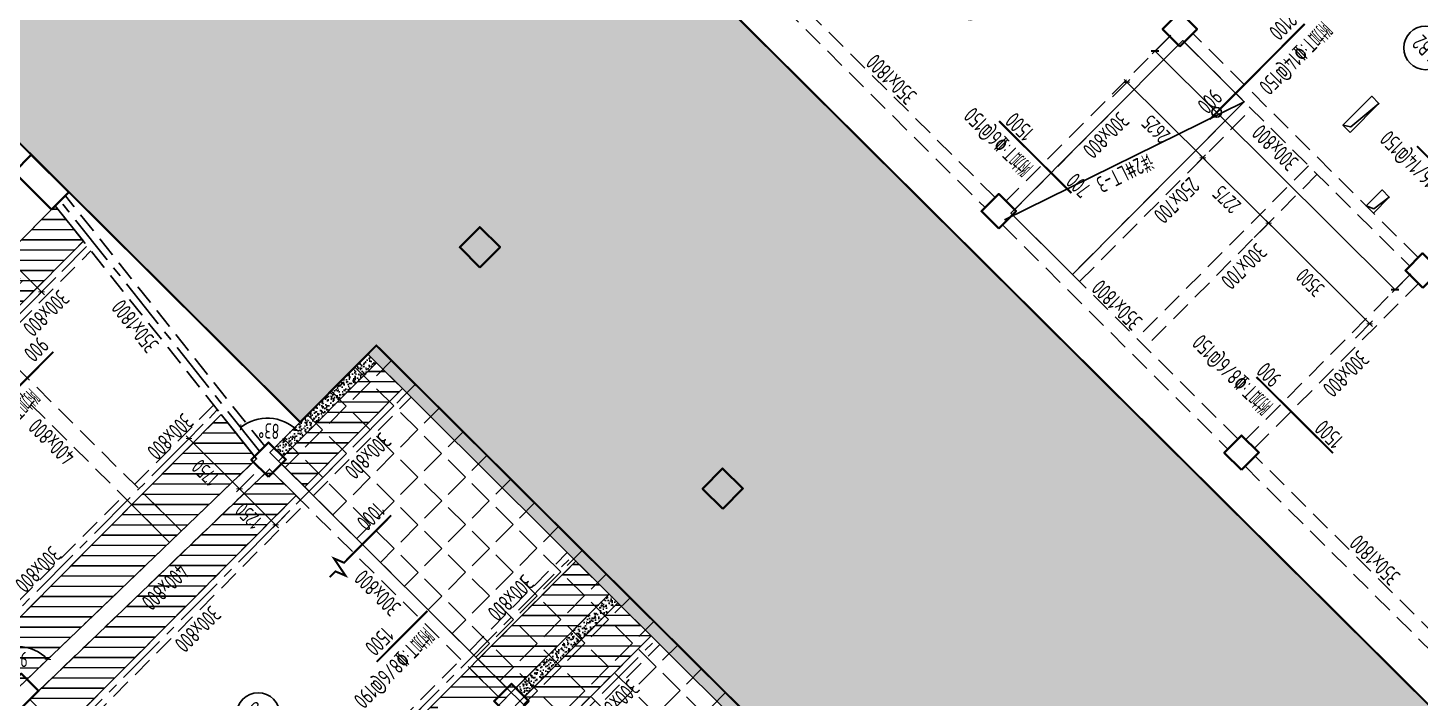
# Model space of a CAD drawing. Extents: x 517450926 to 520131079, y 3499134486 to 3500888201.
# Drawn here: x 518860975 to 518895124, y 3499938331 to 3499954776 of the extents above; entities that cross this region are included whole.
import ezdxf
from ezdxf.enums import TextEntityAlignment as Align

# ---------------------------------------------------------------- set-up
doc = ezdxf.new("R2010")
doc.units = 0
doc.header["$LTSCALE"] = 1000
doc.header["$MEASUREMENT"] = 0
doc.linetypes.add('CENTER', pattern=[2, 1.25, -0.25, 0.25, -0.25])
doc.linetypes.add('DASHED', pattern=[0.75, 0.5, -0.25])
doc.layers.get('0').update_dxf_attribs({"linetype": 'CONTINUOUS'})
doc.layers.get('Defpoints').update_dxf_attribs({"color": 2, "linetype": 'CONTINUOUS'})
for name, color, linetype in [('S_AXIS', 8, 'CENTER'), ('S_AXIS_DIMS', 3, 'CONTINUOUS'), ('S_BEAM', 4, 'DASHED'), ('S_BEAM_SECD_TEXT_HORZ', 9, 'CONTINUOUS'), ('S_BEAM_TEXT_HORZ', 7, 'CONTINUOUS'), ('S_BEAM_TEXT_VERT', 41, 'CONTINUOUS'), ('S_COLU', 2, 'CONTINUOUS'), ('S_FLOR_ENHN', 91, 'DASHED'), ('S_FLOR_TEXT', 51, 'CONTINUOUS'), ('S_HOLE', 201, 'CONTINUOUS'), ('S_PLAN_HACH', 254, 'CONTINUOUS'), ('S_PLAN_REIN', 1, 'CONTINUOUS'), ('S_PLAN_THIK', 6, 'CONTINUOUS'), ('S_STAR', 243, 'CONTINUOUS'), ('S_WALL', 2, 'CONTINUOUS'), ('S_WALL_HACH', 30, 'CONTINUOUS')]:
    doc.layers.add(name, color=color, linetype=linetype)
doc.styles.add('TH-STYLE1', font='Tssdeng.shx', dxfattribs={"width": 0.7, "bigfont": 'Tssdchn.shx'})
doc.styles.add('TH-STYLE3', font='tssdeng.shx', dxfattribs={"width": 0.7, "bigfont": 'tssdchn.shx'})
doc.styles.add('样式 1', font='Tssdeng.shx', dxfattribs={"width": 0.7, "bigfont": 'Tssdchn.shx'})
doc.dimstyles.new('TSSD_100_100', dxfattribs={"dimtxt": 375, "dimasz": 100, "dimexe": 100, "dimexo": 0, "dimgap": 125, "dimtad": 1, "dimdec": 1, "dimdsep": 46, "dimtxsty": 'TH-STYLE3', "dimblk": 'ARCHTICK', "dimcen": -100, "dimdle": 100, "dimclrt": 7, "dimadec": 0, "dimazin": 0, "dimtfac": 1, "dimtdec": 1, "dimtix": 1, "dimtmove": 2, "dimatfit": 3, "dimldrblk": 'ARCHTICK', "dimfxl": 500, "dimfxlon": 1, "dimtolj": 1, "dimtzin": 0, "dimarcsym": 0})
doc.dimstyles.new('TSSD_100_100$0', dxfattribs={"dimtxt": 300, "dimasz": 100, "dimexe": 100, "dimexo": 250, "dimgap": 100, "dimtad": 1, "dimdec": 0, "dimzin": 0, "dimdsep": 46, "dimtxsty": 'TH-STYLE3', "dimblk": '_tsdbk', "dimcen": 0, "dimdle": 100, "dimclrt": 7, "dimadec": 1, "dimazin": 0, "dimtfac": 1, "dimtdec": 0, "dimtix": 1, "dimtmove": 2, "dimatfit": 3, "dimldrblk": '_tsdbk', "dimfxl": 1, "dimtolj": 1, "dimtzin": 0, "dimarcsym": 0})
pattern_1 = [(185.15729, (518630193.41, 3500156019.2), (-139.29585, 165.08382), [22.5, -247.5]), (130.15729, (518630193.41, 3500156019.2), (-129.6111, -189.35418), [18, -198]), (235.60874, (518630181.8, 3500156032.96), (-268.90695, -24.27036), [19.12206, -210.34263]), (181.34149, (518630151.1, 3500155976.66), (-192.00132, 260.9819), [33.75, -371.25]), (231.79293, (518630135.1, 3500155998.4), (-404.889, -9.48158), [28.6831, -315.51413]), (126.34146, (518630151.1, 3500155976.66), (-404.889, -9.48158), [27, -297]), (156.15729, (518630140.4, 3500156008.45), (-41.79667, 211.91753), [22.5, -247.5]), (101.15729, (518630140.4, 3500156008.45), (-205.16116, -102.77619), [18, -198]), (206.60874, (518630136.92, 3500156026.11), (-246.95782, 109.14134), [19.12206, -210.34263]), (172.657292, (518630193.41, 3500156019.205), (-73.009887, -68.238644), [0, -195.6, 0, -201, 0, -198.75]), (142.657292, (518630193.41, 3500156019.21), (-139.39582, -28.244667), [0, -114.6, 0, -191.1, 0, -75.75]), (102.657292, (518630240.85, 3500155972.03), (-108.779831, 117.727264), [0, -75, 0, -234, 0, -310.5]), (92.65729, (518630262.12, 3500155950.88), (-145.22872, 102.07869), [0, -97.5, 0, -155.4, 0, -220.5])]
pattern_2 = [(180.1573, (518947873.56, 3499934061.14), (0.6863, -249.99906), [])]

# ---------------------------------------------------------------- blocks, each defined once
blk = doc.blocks.new('_ArchTick')
at = {"color": 0, "const_width": 0.25}
blk.add_lwpolyline([(-0.53, -0.53), (0.53, 0.53)], dxfattribs=at)
blk = doc.blocks.new('*D338')
at = {"layer": 'Defpoints', "color": 0, "transparency": 16777216}
for p in [(518855283, 3499944009), (518866508, 3499944129), (518861011, 3499939556), (518860601, 3499938721), (518860954, 3499938793)]:
    blk.add_point(p, dxfattribs=at)
at = {"layer": 'S_AXIS_DIMS', "color": 0, "lineweight": -2, "transparency": 16777216}
blk.add_arc((518860737, 3499938584), 1009, 43.8553, 135.1573, dxfattribs=at)
at = {"layer": 'S_AXIS_DIMS', "color": 0, "lineweight": -2, "transparency": 16777216, "xscale": 100, "yscale": 100, "zscale": 100}
for p, rotation in [((518860022, 3499939296), 225.1572719733559), ((518861465, 3499939284), 313.8553396288668)]:
    blk.add_blockref('_ArchTick', p, dxfattribs=dict(at, rotation=rotation))
at = {"layer": 'S_AXIS_DIMS', "color": 7, "transparency": 16777216, "insert": (518860743, 3499939281), "char_height": 375, "attachment_point": 5, "rotation": 179.5063, "style": 'TH-STYLE3'}
blk.add_mtext('\\A1;91°', dxfattribs=at)
blk = doc.blocks.new('*D355')
at = {"layer": 'Defpoints', "color": 0, "transparency": 16777216}
for p in [(518841216, 3500002495), (518850749, 3499998586), (518849333, 3499995649), (518849511, 3499994669), (518922555, 3499921602)]:
    blk.add_point(p, dxfattribs=at)
at = {"layer": 'S_AXIS_DIMS', "color": 0, "lineweight": -2, "transparency": 16777216}
blk.add_arc((518849409, 3499994347), 1304, 72.4599, 135.1573, dxfattribs=at)
at = {"layer": 'S_AXIS_DIMS', "color": 0, "lineweight": -2, "transparency": 16777216, "xscale": 100, "yscale": 100, "zscale": 100}
for p, rotation in [((518849802, 3499995591), 342.4599091410404), ((518848484, 3499995267), 225.1572922631582)]:
    blk.add_blockref('_ArchTick', p, dxfattribs=dict(at, rotation=rotation))
at = {"layer": 'S_AXIS_DIMS', "color": 7, "transparency": 16777216, "insert": (518849172, 3499995310), "char_height": 375, "attachment_point": 5, "rotation": 193.8086, "style": 'TH-STYLE3'}
blk.add_mtext('\\A1;63°', dxfattribs=at)
blk = doc.blocks.new('*D359')
at = {"layer": 'Defpoints', "color": 0, "transparency": 16777216}
for p in [(518886969, 3499952471), (518889793, 3499951588), (518888830, 3499950620)]:
    blk.add_point(p, dxfattribs=at)
at = {"layer": 'S_AXIS_DIMS', "color": 0, "lineweight": -2, "transparency": 16777216}
for p, q in [((518887579, 3499953085), (518888002, 3499953510)), ((518887861, 3499953510), (518889864, 3499951518)), ((518889440, 3499951234), (518889863, 3499951659))]:
    blk.add_line(p, q, dxfattribs=at)
at = {"layer": 'S_AXIS_DIMS', "color": 0, "lineweight": -2, "transparency": 16777216, "xscale": 100, "yscale": 100, "zscale": 100}
for p, rotation in [((518887932, 3499953439), 135.1572922659514), ((518889793, 3499951588), 315.1572922659514)]:
    blk.add_blockref('_ArchTick', p, dxfattribs=dict(at, rotation=rotation))
at = {"layer": 'S_AXIS_DIMS', "color": 7, "transparency": 16777216, "insert": (518888642, 3499952292), "char_height": 375, "attachment_point": 5, "rotation": 135.1573, "style": 'TH-STYLE3'}
blk.add_mtext('\\A1;2625', dxfattribs=at)
blk = doc.blocks.new('*D360')
at = {"layer": 'Defpoints', "color": 0, "transparency": 16777216}
for p in [(518888830, 3499950620), (518891406, 3499949984), (518890443, 3499949016)]:
    blk.add_point(p, dxfattribs=at)
at = {"layer": 'S_AXIS_DIMS', "color": 0, "lineweight": -2, "transparency": 16777216}
for p, q in [((518889440, 3499951234), (518889863, 3499951659)), ((518889722, 3499951659), (518891477, 3499949913)), ((518891053, 3499949629), (518891477, 3499950055))]:
    blk.add_line(p, q, dxfattribs=at)
at = {"layer": 'S_AXIS_DIMS', "color": 0, "lineweight": -2, "transparency": 16777216, "xscale": 100, "yscale": 100, "zscale": 100}
for p, rotation in [((518889793, 3499951588), 135.1572922659514), ((518891406, 3499949984), 315.1572922659514)]:
    blk.add_blockref('_ArchTick', p, dxfattribs=dict(at, rotation=rotation))
at = {"layer": 'S_AXIS_DIMS', "color": 7, "transparency": 16777216, "insert": (518890379, 3499950564), "char_height": 375, "attachment_point": 5, "rotation": 135.1573, "style": 'TH-STYLE3'}
blk.add_mtext('\\A1;2275', dxfattribs=at)
blk = doc.blocks.new('*D361')
at = {"layer": 'Defpoints', "color": 0, "transparency": 16777216}
for p in [(518890443, 3499949016), (518893888, 3499947516), (518892925, 3499946548)]:
    blk.add_point(p, dxfattribs=at)
at = {"layer": 'S_AXIS_DIMS', "color": 0, "lineweight": -2, "transparency": 16777216}
for p, q in [((518891053, 3499949629), (518891477, 3499950055)), ((518891335, 3499950054), (518893959, 3499947445)), ((518893535, 3499947161), (518893958, 3499947587))]:
    blk.add_line(p, q, dxfattribs=at)
at = {"layer": 'S_AXIS_DIMS', "color": 0, "lineweight": -2, "transparency": 16777216, "xscale": 100, "yscale": 100, "zscale": 100}
for p, rotation in [((518891406, 3499949984), 135.1572922659514), ((518893888, 3499947516), 315.1572922659514)]:
    blk.add_blockref('_ArchTick', p, dxfattribs=dict(at, rotation=rotation))
at = {"layer": 'S_AXIS_DIMS', "color": 7, "transparency": 16777216, "insert": (518892426, 3499948528), "char_height": 375, "attachment_point": 5, "rotation": 135.1573, "style": 'TH-STYLE3'}
blk.add_mtext('\\A1;3500', dxfattribs=at)
blk = doc.blocks.new('*D374')
at = {"layer": 'Defpoints', "color": 0, "transparency": 16777216}
for p in [(518861770, 3499950533), (518869207, 3499946524), (518867155, 3499945155), (518866659, 3499944387), (518852740, 3499929966)]:
    blk.add_point(p, dxfattribs=at)
at = {"layer": 'S_AXIS_DIMS', "color": 0, "lineweight": -2, "transparency": 16777216}
blk.add_arc((518866847, 3499944151), 1050, 45.1573, 128.5025, dxfattribs=at)
at = {"layer": 'S_AXIS_DIMS', "color": 0, "lineweight": -2, "transparency": 16777216, "xscale": 100, "yscale": 100, "zscale": 100}
for p, rotation in [((518866193, 3499944973), 218.5024925617128), ((518867588, 3499944895), 315.1572922656611)]:
    blk.add_blockref('_ArchTick', p, dxfattribs=dict(at, rotation=rotation))
at = {"layer": 'S_AXIS_DIMS', "color": 7, "transparency": 16777216, "insert": (518866888, 3499944887), "char_height": 375, "attachment_point": 5, "rotation": 176.8299, "style": 'TH-STYLE3'}
blk.add_mtext('\\A1;83°', dxfattribs=at)
blk = doc.blocks.new('*D453')
at = {"layer": 'Defpoints', "color": 0, "transparency": 16777216}
for p in [(518871595, 3499939069), (518872623, 3499938047), (518871388, 3499936804)]:
    blk.add_point(p, dxfattribs=at)
at = {"layer": 'S_AXIS_DIMS', "color": 0, "lineweight": -2, "transparency": 16777216}
for p, q in [((518870712, 3499938181), (518870289, 3499937756)), ((518870288, 3499937897), (518871458, 3499936733)), ((518871740, 3499937158), (518871317, 3499936733))]:
    blk.add_line(p, q, dxfattribs=at)
at = {"layer": 'S_AXIS_DIMS', "color": 0, "lineweight": -2, "transparency": 16777216, "xscale": 100, "yscale": 100, "zscale": 100}
for p, rotation in [((518870359, 3499937826), 135.1572922659514), ((518871388, 3499936804), 315.1572922659514)]:
    blk.add_blockref('_ArchTick', p, dxfattribs=dict(at, rotation=rotation))
at = {"layer": 'S_AXIS_DIMS', "color": 7, "transparency": 16777216, "insert": (518870653, 3499937094), "char_height": 375, "attachment_point": 5, "rotation": 135.1573, "style": 'TH-STYLE3'}
blk.add_mtext('\\A1;1450', dxfattribs=at)
blk = doc.blocks.new('*D455')
at = {"layer": 'Defpoints', "color": 0, "transparency": 16777216}
for p in [(518866773, 3499944076), (518866166, 3499943465), (518867659, 3499943195)]:
    blk.add_point(p, dxfattribs=at)
at = {"layer": 'S_AXIS_DIMS', "color": 0, "lineweight": -2, "transparency": 16777216}
for p, q in [((518866518, 3499943820), (518866095, 3499943394)), ((518867123, 3499942513), (518866095, 3499943536)), ((518867404, 3499942938), (518866981, 3499942513))]:
    blk.add_line(p, q, dxfattribs=at)
at = {"layer": 'S_AXIS_DIMS', "color": 0, "lineweight": -2, "transparency": 16777216, "xscale": 100, "yscale": 100, "zscale": 100}
for p, rotation in [((518866166, 3499943465), 135.1572922716261), ((518867052, 3499942584), 315.1572922716261)]:
    blk.add_blockref('_ArchTick', p, dxfattribs=dict(at, rotation=rotation))
at = {"layer": 'S_AXIS_DIMS', "color": 7, "transparency": 16777216, "insert": (518866388, 3499942803), "char_height": 375, "attachment_point": 5, "rotation": 135.1573, "style": 'TH-STYLE3'}
blk.add_mtext('\\A1;1250', dxfattribs=at)
blk = doc.blocks.new('*D456')
at = {"layer": 'Defpoints', "color": 0, "transparency": 16777216}
for p in [(518865532, 3499945310), (518864925, 3499944699), (518866773, 3499944076)]:
    blk.add_point(p, dxfattribs=at)
at = {"layer": 'S_AXIS_DIMS', "color": 0, "lineweight": -2, "transparency": 16777216}
for p, q in [((518865277, 3499945054), (518864854, 3499944629)), ((518866236, 3499943395), (518864854, 3499944770)), ((518866518, 3499943820), (518866095, 3499943394))]:
    blk.add_line(p, q, dxfattribs=at)
at = {"layer": 'S_AXIS_DIMS', "color": 0, "lineweight": -2, "transparency": 16777216, "xscale": 100, "yscale": 100, "zscale": 100}
for p, rotation in [((518864925, 3499944699), 135.1572922716261), ((518866166, 3499943465), 315.1572922716261)]:
    blk.add_blockref('_ArchTick', p, dxfattribs=dict(at, rotation=rotation))
at = {"layer": 'S_AXIS_DIMS', "color": 7, "transparency": 16777216, "insert": (518865325, 3499943861), "char_height": 375, "attachment_point": 5, "rotation": 135.1573, "style": 'TH-STYLE3'}
blk.add_mtext('\\A1;1750', dxfattribs=at)
blk = doc.blocks.new('*D457')
at = {"layer": 'Defpoints', "color": 0, "transparency": 16777216}
for p in [(518860817, 3499950000), (518860210, 3499949389), (518861916, 3499948907)]:
    blk.add_point(p, dxfattribs=at)
at = {"layer": 'S_AXIS_DIMS', "color": 0, "lineweight": -2, "transparency": 16777216}
for p, q in [((518860562, 3499949743), (518860139, 3499949318)), ((518861379, 3499948225), (518860139, 3499949459)), ((518861661, 3499948650), (518861238, 3499948225))]:
    blk.add_line(p, q, dxfattribs=at)
at = {"layer": 'S_AXIS_DIMS', "color": 0, "lineweight": -2, "transparency": 16777216, "xscale": 100, "yscale": 100, "zscale": 100}
for p, rotation in [((518860210, 3499949389), 135.1572922716261), ((518861309, 3499948296), 315.1572922716261)]:
    blk.add_blockref('_ArchTick', p, dxfattribs=dict(at, rotation=rotation))
at = {"layer": 'S_AXIS_DIMS', "color": 7, "transparency": 16777216, "insert": (518860539, 3499948621), "char_height": 375, "attachment_point": 5, "rotation": 135.1573, "style": 'TH-STYLE3'}
blk.add_mtext('\\A1;1550', dxfattribs=at)
blk = doc.blocks.new('B-Num')
blk.add_circle((29, 399), 400)
at = {"style": 'TH-STYLE1', "width": 0.7, "flags": 8}
blk.add_attdef('LBN', text='', height=250, dxfattribs=at).set_placement((29, 278), align=Align.CENTER)
blk = doc.blocks.new('_tsdbk')
blk.add_line((-1, 0), (0, 0))
at = {"const_width": 0.5}
blk.add_lwpolyline([(-0.7, -0.7), (0.7, 0.7)], dxfattribs=at)
blk = doc.blocks.new('*D509')
at = {"layer": 'Defpoints', "color": 0, "transparency": 16777216}
for p in [(518889185, 3499954770), (518895070, 3499948917), (518894508, 3499948352)]:
    blk.add_point(p, dxfattribs=at)
at = {"layer": 'S_FLOR_TEXT', "color": 0, "lineweight": -2, "transparency": 16777216}
for p, q in [((518889008, 3499954593), (518888553, 3499954134)), ((518888694, 3499954135), (518894437, 3499948423)), ((518894893, 3499948740), (518894438, 3499948282))]:
    blk.add_line(p, q, dxfattribs=at)
at = {"layer": 'S_FLOR_TEXT', "color": 0, "lineweight": -2, "transparency": 16777216, "xscale": 100, "yscale": 100, "zscale": 100}
for p, rotation in [((518888623, 3499954205), 135.1572923092145), ((518894508, 3499948352), 315.1572923092145)]:
    blk.add_blockref('_tsdbk', p, dxfattribs=dict(at, rotation=rotation))

msp = doc.modelspace()

# ---------------------------------------------------------------- hatches: boundary and pattern name
at = {"layer": 'S_PLAN_HACH', "transparency": 33554636}
h = msp.add_hatch(dxfattribs=at)
h.set_pattern_fill('GRASS', color=256, scale=1200)
h.set_pattern_definition([(225.1573, (518960598.3, 3499931740.6), (3.2943, -1199.9955), [225, -1472.056]), (180.1573, (518960598.3, 3499931740.6), (3.294, -1199.9955), [225, -975]), (270.1573, (518960598.3, 3499931740.6), (1199.9955, 3.294), [225, -975])])
h.paths.add_polyline_path([(518892544.8748, 3499885019.7634), (518939602.9066, 3499932336.881), (518853937.5881, 3500017533.1375), (518824544.1408, 3499987977.8597), (518807066.1688, 3500005360.1205), (518789401.5894, 3499987598.2858)])
h.paths.add_polyline_path([(518872383.4689, 3499960991.5445), (518891070.2863, 3499979781.2453), (518855015.3322, 3500015638.7799), (518847251.4884, 3500007832.191), (518838598.1342, 3499991771.1928), (518852857.0353, 3499977590.3665), (518854267.3612, 3499979008.4572)], flags=16)
h.paths.add_polyline_path([(518888567.9664, 3499899623.5165), (518900414.707, 3499911535.4813), (518891126.2134, 3499920773.1156), (518893488.5092, 3499923148.4174), (518869522.7777, 3499946982.9241), (518867654.0959, 3499945103.9541), (518861556.3062, 3499951168.3553), (518807066.174, 3500005360.1257), (518800155.5795, 3499998411.4796), (518821356.0322, 3499977327.1103), (518815432.6637, 3499971371.1297), (518847091.5418, 3499939885.6003), (518845116.4659, 3499937899.6503), (518870642.7117, 3499912514.413), (518873110.7821, 3499914996.0718)], flags=16)
h.paths.add_polyline_path([(518874461.3489, 3499912242.5323), (518872405.6134, 3499914287.0126), (518873110.7865, 3499914996.068), (518875166.522, 3499912951.5877)], flags=16)
h.paths.add_polyline_path([(518845399.1472, 3499938183.8983), (518844584.388, 3499938994.1963), (518846276.7773, 3499940695.9031), (518847091.5366, 3499939885.6051)], flags=16)
h.paths.add_polyline_path([(518815855.7722, 3499971796.5679), (518801852.1079, 3499985723.5421), (518807352.3678, 3499991254.0846), (518821356.0321, 3499977327.1104)], flags=16)
h.paths.add_polyline_path([(518831979.7124, 3499945253.2983), (518814501.748, 3499962635.5655), (518819473.3335, 3499967634.5233), (518836951.3, 3499950252.2566)], flags=16)
h.paths.add_polyline_path([(518884612.8759, 3499962297.9147), (518884010.1874, 3499962897.3031), (518895398.5686, 3499974348.3849), (518934147.8949, 3499935811.2312), (518916025.2078, 3499917588.7667), (518907729.3777, 3499925839.1729), (518908505.0569, 3499926619.1228), (518905739.7801, 3499929369.2582), (518904963.8211, 3499928589.0269), (518877276.1614, 3499956126.2018), (518882740.8942, 3499961621.0216), (518883343.5826, 3499961021.6331)], flags=16)
h.paths.add_polyline_path([(518883343.5827, 3499961021.6331), (518882882.7032, 3499961479.989), (518884151.9965, 3499962756.2706), (518884612.8759, 3499962297.9146)], flags=16)
at = {"layer": 'S_PLAN_HACH', "transparency": 33554559}
h = msp.add_hatch(dxfattribs=at)
h.set_pattern_fill('ANSI31', color=256, scale=2000)
h.set_pattern_definition(pattern_2)
h.paths.add_polyline_path([(518856062.6357, 3499943233.648), (518855282.6858, 3499944009.3273), (518861645.9803, 3499950407.656), (518862335.4721, 3499949541.0205)])
h = msp.add_hatch(dxfattribs=at)
h.set_pattern_fill('ANGLE', color=256, scale=3000)
h.set_pattern_definition([(135.1573, (518630193.4, 3500156019.2), (-581.7594, -584.9624), [600, -225]), (225.1573, (518630193.4, 3500156019.2), (584.9624, -581.7594), [600, -225])])
h.paths.add_polyline_path([(518890879.4064, 3499920524.9497), (518866913.6748, 3499944359.4565), (518869522.7777, 3499946982.9241), (518893488.5092, 3499923148.4174)])
h = msp.add_hatch(dxfattribs=at)
h.set_pattern_fill('ANSI31', color=256, scale=2000)
h.set_pattern_definition(pattern_2)
h.paths.add_polyline_path([(518867764.5292, 3499943513.261), (518867126.3884, 3499944147.9076), (518869523.9424, 3499946558.6617), (518870162.0832, 3499945924.015)])
h = msp.add_hatch(dxfattribs=at)
h.set_pattern_fill('ANSI31', color=256, scale=2000)
h.set_pattern_definition(pattern_2)
h.paths.add_polyline_path([(518865719.9961, 3499945286.3735), (518866583.2432, 3499944201.2202), (518860737.4355, 3499938584.4436), (518859891.4735, 3499939425.761)])
h = msp.add_hatch(dxfattribs=at)
h.set_pattern_fill('ANSI31', color=256, scale=2000)
h.set_pattern_definition(pattern_2)
h.paths.add_polyline_path([(518861805.918, 3499937521.813), (518861025.9508, 3499938297.5054), (518866899.4065, 3499943950.5426), (518867552.9803, 3499943300.5474)])
h = msp.add_hatch(dxfattribs=at)
h.set_pattern_fill('ANSI31', color=256, scale=2000)
h.set_pattern_definition(pattern_2)
h.paths.add_polyline_path([(518866875.5782, 3499932479.9148), (518866060.176, 3499933290.8522), (518874416.355, 3499941693.0375), (518875231.7572, 3499940882.1001)])
h = msp.add_hatch(dxfattribs=at)
h.set_pattern_fill('ANSI31', color=256, scale=2000)
h.set_pattern_definition(pattern_2)
h.paths.add_polyline_path([(518867903.6922, 3499931457.427), (518867088.2901, 3499932268.3644), (518875444.4707, 3499940670.5513), (518876259.8728, 3499939859.6139)])
at = {"layer": 'S_WALL_HACH', "transparency": 33554636}
h = msp.add_hatch(dxfattribs=at)
h.set_pattern_fill('AR-CONC', color=256, scale=30)
h.set_pattern_definition(pattern_1)
h.paths.add_polyline_path([(518893275.7956, 3499923359.9663), (518869522.7777, 3499946982.9241), (518869311.2288, 3499946770.2105), (518893064.2467, 3499923147.2527)])
h.paths.add_polyline_path([(518890985.1808, 3499920631.3066), (518890772.4672, 3499920842.8554), (518893275.7956, 3499923359.9663), (518893488.5092, 3499923148.4174)])
h = msp.add_hatch(dxfattribs=at)
h.set_pattern_fill('AR-CONC', color=256, scale=30)
h.set_pattern_definition(pattern_1)
h.paths.add_polyline_path([(518869311.2288, 3499946770.2105), (518869523.9424, 3499946558.6617), (518867232.1629, 3499944254.2644), (518867019.4493, 3499944465.8133)])
h = msp.add_hatch(dxfattribs=at)
h.set_pattern_fill('AR-CONC', color=256, scale=30)
h.set_pattern_definition(pattern_1)
h.paths.add_polyline_path([(518875444.4712, 3499940670.5508), (518875231.7565, 3499940882.1008), (518872939.977, 3499938577.7035), (518873152.6917, 3499938366.1536)])

# ---------------------------------------------------------------- linework, layer by layer
at = {"layer": 'S_AXIS'}
for p, q in [((518866659.0396, 3499944387.0419), (518861770.2209, 3499950532.5806)), ((518856168.9901, 3499943127.8711), (518862417.1039, 3499949410.3849)), ((518861912.2576, 3499937416.0519), (518870268.44, 3499945818.2406)), ((518859785.1201, 3499939531.5388), (518865613.6393, 3499945392.1479)), ((518865953.8174, 3499933396.6248), (518874309.9982, 3499941798.812)), ((518868010.0488, 3499931351.6524), (518876366.2296, 3499939753.8395))]:
    msp.add_line(p, q, dxfattribs=at)
at = {"layer": 'S_BEAM'}
for p, q in [((518861060.0159, 3499951662.0011), (518855954.8847, 3499956739.1791)), ((518878991.531, 3499955794.7534), (518884451.1799, 3499950364.9989)), ((518884697.987, 3499950613.1647), (518879238.338, 3499956042.9193)), ((518888982.8223, 3499954567.0629), (518884963.3937, 3499950525.5046)), ((518889336.7626, 3499954426.6127), (518894867.316, 3499948926.3419)), ((518895078.8649, 3499949139.0555), (518889548.3115, 3499954639.3263)), ((518885176.1073, 3499950313.9558), (518889195.5359, 3499954355.514)), ((518890808.0325, 3499952963.3988), (518886594.684, 3499948726.853)), ((518886771.9454, 3499948550.5623), (518890985.2938, 3499952787.1081)), ((518892385.6574, 3499951394.4121), (518888172.309, 3499947157.8664)), ((518892598.371, 3499951182.8633), (518888385.0226, 3499946946.3175)), ((518866783.2803, 3499944511.9665), (518861894.4615, 3499950657.5052)), ((518855494.2366, 3499944222.0385), (518861558.6742, 3499950319.8648)), ((518866583.2432, 3499944201.2202), (518861645.9803, 3499950407.656)), ((518890653.9676, 3499944689.7962), (518885123.4141, 3499950190.067)), ((518884876.6071, 3499949941.9011), (518890407.1606, 3499944441.6303)), ((518859976.2961, 3499947168.8556), (518862335.4292, 3499949540.9773)), ((518860189.0097, 3499946957.3068), (518862523.4607, 3499949304.6105)), ((518894867.8984, 3499948714.2107), (518890848.4697, 3499944672.6524)), ((518891061.1833, 3499944461.1035), (518895080.612, 3499948502.6618)), ((518864740.1238, 3499942431.0995), (518859196.3402, 3499947944.5243)), ((518858914.2749, 3499947660.9063), (518864452.4185, 3499942153.0907)), ((518867764.5292, 3499943513.261), (518870162.0832, 3499945924.015)), ((518867977.2428, 3499943301.7121), (518870374.7968, 3499945712.4662)), ((518863592.4205, 3499943572.5178), (518865531.9646, 3499945522.7404)), ((518863805.1342, 3499943360.969), (518865719.9961, 3499945286.3735)), ((518860737.4355, 3499938584.4436), (518866583.2432, 3499944201.2202)), ((518896574.4959, 3499938801.6858), (518891079.3948, 3499944266.6984)), ((518861237.0991, 3499938509.8163), (518866791.348, 3499943846.4571)), ((518866985.7441, 3499943864.6778), (518872516.2975, 3499938364.407)), ((518872727.8464, 3499938577.1206), (518867197.2929, 3499944077.3913)), ((518890832.5877, 3499944018.5326), (518896327.6889, 3499938553.5199)), ((518859678.7599, 3499939637.3099), (518863310.3553, 3499943288.8996)), ((518861805.9008, 3499937521.8264), (518867552.9788, 3499943300.5458)), ((518859891.4735, 3499939425.761), (518863523.069, 3499943077.3508)), ((518862018.6144, 3499937310.2775), (518867765.6939, 3499943088.9985)), ((518871806.0875, 3499939493.8323), (518874203.6414, 3499941904.5864)), ((518872018.8011, 3499939282.2834), (518874416.355, 3499941693.0375)), ((518873862.3189, 3499937448.8599), (518876259.8728, 3499939859.6139)), ((518874075.0325, 3499937237.311), (518876472.5864, 3499939648.065)), ((518865847.4606, 3499933502.3993), (518871594.5386, 3499939281.1187)), ((518866060.1742, 3499933290.8504), (518871807.2522, 3499939069.5699))]:
    msp.add_line(p, q, dxfattribs=at)
at = {"layer": 'S_COLU', "linetype": 'ByBlock', "lineweight": 35}
for points in [[(518889230.9847, 3499954320.2525), (518888805.5575, 3499954743.3502), (518889228.6553, 3499955168.7774), (518889654.0825, 3499954745.6797)], [(518861558.6721, 3499950319.867), (518860636.9181, 3499951236.5739), (518861060.0159, 3499951662.001), (518861981.7698, 3499950745.2942)], [(518884788.4616, 3499949853.2704), (518884363.0344, 3499950276.3681), (518884786.1322, 3499950701.7953), (518885211.5594, 3499950278.6975)], [(518872063.1111, 3499948899.0935), (518871566.7793, 3499949392.7076), (518872060.3934, 3499949889.0393), (518872556.7251, 3499949395.4253)], [(518895186.9686, 3499948396.8872), (518894761.5414, 3499948819.985), (518895184.6392, 3499949245.4122), (518895610.0664, 3499948822.3144)], [(518866879.9694, 3499943758.3209), (518866454.5423, 3499944181.4187), (518866877.64, 3499944606.8458), (518867303.0672, 3499944183.7481)], [(518890744.4422, 3499943929.9018), (518890319.015, 3499944352.9996), (518890742.1128, 3499944778.4267), (518891167.54, 3499944355.329)], [(518878019.2696, 3499942975.9039), (518877522.9379, 3499943469.518), (518878016.5519, 3499943965.8497), (518878512.8836, 3499943472.2356)], [(518860461.8221, 3499937730.2709), (518860036.3949, 3499938153.3687), (518860812.0724, 3499938933.3169), (518861237.4995, 3499938510.2191)], [(518872835.95, 3499937834.9524), (518872410.5229, 3499938258.0501), (518872833.6206, 3499938683.4773), (518873259.0478, 3499938260.3795)]]:
    msp.add_lwpolyline(points, close=True, dxfattribs=at)
at = {"layer": 'S_FLOR_ENHN', "linetype": 'ByBlock', "const_width": 50}
msp.add_lwpolyline([(518888567.9664, 3499899623.5165), (518900414.707, 3499911535.4813), (518891126.2134, 3499920773.1156), (518893488.5092, 3499923148.4174), (518869522.7777, 3499946982.9241), (518867654.0959, 3499945103.9541), (518861556.3062, 3499951168.3553), (518807066.174, 3500005360.1257), (518800155.5795, 3499998411.4796), (518821356.0322, 3499977327.1103), (518815432.6637, 3499971371.1297), (518847091.5418, 3499939885.6003), (518845116.4659, 3499937899.6503), (518870642.7117, 3499912514.413), (518873110.7821, 3499914996.0718)], close=True, dxfattribs=at)
at = {"layer": 'S_FLOR_ENHN', "linetype": 'ByBlock'}
msp.add_lwpolyline([(518884612.8759, 3499962297.9147, 50, 50, 0), (518884010.1874, 3499962897.3031, 50, 50, 0), (518895398.5686, 3499974348.3849, 50, 50, 0), (518934147.8949, 3499935811.2312, 50, 50, 0), (518916025.2078, 3499917588.7667, 50, 50, 0), (518907729.3777, 3499925839.1729, 50, 50, 0), (518908505.0569, 3499926619.1228, 50, 50, 0), (518905739.7801, 3499929369.2582, 50, 50, 0), (518904963.8211, 3499928589.0269, 50, 50, 0), (518877276.1614, 3499956126.2018, 50, 50, 0), (518882740.8942, 3499961621.0216, 50, 50, 0), (518883343.5826, 3499961021.6331, 50, 50, 0), (518884612.8759, 3499962297.9146, 0, 0, 0)], format="xyseb", dxfattribs=at)
at = {"layer": 'S_FLOR_TEXT'}
msp.add_circle((518890134.8727, 3499952701.7536), 120, dxfattribs=at)
at = {"layer": 'S_HOLE'}
for points in [[(518893408.726, 3499952210.3966), (518893231.4647, 3499952386.6873), (518893936.6276, 3499953095.7327), (518894113.8889, 3499952919.4419)], [(518893979.8464, 3499950232.0563), (518893802.585, 3499950408.3471), (518894190.4246, 3499950798.3219), (518894367.6859, 3499950622.0312)]]:
    msp.add_lwpolyline(points, close=True, dxfattribs=at)
for points in [[(518894113.8889, 3499952919.4419), (518893422.0989, 3499952343.7439), (518893231.4647, 3499952386.6873)], [(518894367.6859, 3499950622.0312), (518893991.2695, 3499950331.4353), (518893802.585, 3499950408.3471)]]:
    msp.add_lwpolyline(points, dxfattribs=at)
at = {"layer": 'S_PLAN_HACH'}
msp.add_lwpolyline([(518890879.4064, 3499920524.9497), (518866913.6748, 3499944359.4565), (518869522.7777, 3499946982.9241), (518893488.5092, 3499923148.4174)], close=True, dxfattribs=at)
at = {"layer": 'S_PLAN_HACH', "transparency": 33554559}
msp.add_lwpolyline([(518867764.5292, 3499943513.261), (518867126.3884, 3499944147.9076), (518869523.9424, 3499946558.6617), (518870162.0832, 3499945924.015)], close=True, dxfattribs=at)
at = {"layer": 'S_PLAN_REIN', "const_width": 50}
for points in [[(518889965.7785, 3499952531.7286), (518892292.8168, 3499954871.5787)], [(518884797.5692, 3499952485.9352), (518886570.1825, 3499950723.0279)], [(518895046.5683, 3499951871.9006), (518898237.2734, 3499948698.6663)], [(518859764.1991, 3499944982.1858), (518861597.6221, 3499946825.7042)], [(518892987.0425, 3499944341.3035), (518891108.0725, 3499946209.9852)], [(518868377.8245, 3499941298.9584), (518868518.8571, 3499941440.7675), (518868766.6347, 3499941335.3813), (518868482.6283, 3499941758.8673), (518868730.406, 3499941653.4811), (518868871.4386, 3499941795.2901), (518868968.4462, 3499941892.8319), (518869885.158, 3499942814.5908)], [(518869528.4457, 3499939220.3781), (518870774.9939, 3499940473.7894)]]:
    msp.add_lwpolyline(points, dxfattribs=at)
at = {"layer": 'S_PLAN_THIK'}
for points in [[(518856062.6357, 3499943233.648), (518855282.6858, 3499944009.3273), (518861645.9803, 3499950407.656), (518862335.4721, 3499949541.0205)], [(518865719.9961, 3499945286.3735), (518866583.2432, 3499944201.2202), (518860737.4355, 3499938584.4436), (518859891.4735, 3499939425.761)], [(518861805.918, 3499937521.813), (518861025.9508, 3499938297.5054), (518866899.4065, 3499943950.5426), (518867552.9803, 3499943300.5474)], [(518866875.5782, 3499932479.9148), (518866060.176, 3499933290.8522), (518874416.355, 3499941693.0375), (518875231.7572, 3499940882.1001)], [(518867903.6922, 3499931457.427), (518867088.2901, 3499932268.3644), (518875444.4707, 3499940670.5513), (518876259.8728, 3499939859.6139)]]:
    msp.add_lwpolyline(points, close=True, dxfattribs=at)
for points in [[(518866534.799, 3499944262.1173), (518865719.9961, 3499945286.3735)], [(518867659.3371, 3499943194.773), (518866985.7441, 3499943864.6777)], [(518867197.2929, 3499944077.3914), (518867870.886, 3499943407.4865)], [(518864740.1238, 3499942431.0995), (518863805.1345, 3499943360.9693)], [(518863523.069, 3499943077.3508), (518864452.0156, 3499942153.4913)], [(518872054.2533, 3499939247.0253), (518872727.8463, 3499938577.1206)], [(518872516.2975, 3499938364.407), (518871842.7045, 3499939034.3117)]]:
    msp.add_lwpolyline(points, dxfattribs=at)
at = {"layer": 'S_STAR'}
msp.add_line((518884929.2999, 3499950065.7895), (518890808.0325, 3499952963.3988), dxfattribs=at)
msp.add_lwpolyline([(518886594.684, 3499948726.853), (518885087.9619, 3499950225.3251), (518889301.3104, 3499954461.8708), (518890808.0325, 3499952963.3988)], close=True, dxfattribs=at)
at = {"layer": 'S_WALL', "linetype": 'ByBlock'}
for points in [[(518893275.7956, 3499923359.9663), (518869522.7777, 3499946982.9241), (518869311.2288, 3499946770.2105), (518893064.2467, 3499923147.2527)], [(518869311.2288, 3499946770.2105), (518869523.9424, 3499946558.6617), (518867232.1629, 3499944254.2644), (518867019.4493, 3499944465.8133)], [(518875444.4712, 3499940670.5508), (518875231.7565, 3499940882.1008), (518872939.977, 3499938577.7035), (518873152.6917, 3499938366.1536)]]:
    msp.add_lwpolyline(points, close=True, dxfattribs=at)

# ---------------------------------------------------------------- block references
at = {"layer": 'S_FLOR_TEXT'}
ref = msp.add_blockref('B-Num', (518884431.9376, 3499955911.5384), dxfattribs=dict(at, xscale=-1.333333333333333, yscale=1.333333333333333, zscale=1.333333333333333, rotation=135.157292271626))
ref.add_attrib('LBN', 'LB1', dxfattribs={"layer": '0', "height": 400, "rotation": 135.15728937, "style": 'TH-STYLE3', "width": 0.7, "flags": 8}).set_placement((518884084.3781, 3499955507.0056), align=Align.MIDDLE)
ref = msp.add_blockref('B-Num', (518895600.9534, 3499954686.9233), dxfattribs=dict(at, xscale=-1.333333333333333, yscale=1.333333333333333, zscale=1.333333333333333, rotation=135.157292271626))
ref.add_attrib('LBN', 'LB2', dxfattribs={"layer": '0', "height": 400, "rotation": 135.15728937, "style": 'TH-STYLE3', "width": 0.7, "flags": 8}).set_placement((518895253.3939, 3499954282.3905), align=Align.MIDDLE)
ref = msp.add_blockref('B-Num', (518866972.0696, 3499938334.194), dxfattribs=dict(at, xscale=-1.333333333333333, yscale=1.333333333333333, zscale=1.333333333333333, rotation=135.157292271626))
ref.add_attrib('LBN', 'LB6', dxfattribs={"layer": '0', "height": 400, "rotation": 135.15728937, "style": 'TH-STYLE3', "width": 0.7, "flags": 8}).set_placement((518866624.5101, 3499937929.6612), align=Align.MIDDLE)

# ---------------------------------------------------------------- texts
at = {"layer": 'S_BEAM_SECD_TEXT_HORZ', "linetype": 'Continuous', "width": 0.7}
for s, rotation, style, p in [('250x700', 225.15729297, 'TH-STYLE3', (518889011.2222, 3499950682.2525)), ('300x700', 225.15729297, 'TH-STYLE3', (518890659.6808, 3499949062.5525)), ('300x800', 225.15729781, '样式 1', (518861280.5008, 3499947913.2825, 0)), ('300x800', 225.15729781, '样式 1', (518864323.9043, 3499944886.5432, 0)), ('400x800', 135.15729297, 'TH-STYLE3', (518861701.8395, 3499944761.2094)), ('300x800', 225.15729781, '样式 1', (518869174.1807, 3499944415.5945)), ('300x800', 225.15729781, '样式 1', (518861085.0515, 3499941629.8583)), ('300x800', 225.15729781, '样式 1', (518872676.5282, 3499940932.4241)), ('300x800', 225.15729781, '样式 1', (518865001.2382, 3499940163.9793)), ('300x800', 225.15729781, '样式 1', (518875264.9561, 3499938358.1692))]:
    msp.add_text(s, height=400, rotation=rotation, dxfattribs=dict(at, style=style)).set_placement(p, align=Align.CENTER)
at = {"layer": 'S_BEAM_TEXT_HORZ', "linetype": 'Continuous', "style": '样式 1', "width": 0.7}
for s, rotation, p in [('350x1800', 135.15728815, (518882293.7086, 3499953655.3804)), ('300x800', 135.15728815, (518891707.1761, 3499951976.2062)), ('350x1800', 135.15728815, (518887828.6132, 3499948118.8383)), ('350x1800', 128.50248425, (518863761.8608, 3499947579.6145)), ('350x1800', 135.15728815, (518894152.4914, 3499941861.5305)), ('300x800', 135.15728815, (518869691.6865, 3499941054.8814))]:
    msp.add_text(s, height=400, rotation=rotation, dxfattribs=at).set_placement(p, align=Align.CENTER)
at = {"layer": 'S_BEAM_TEXT_VERT', "linetype": 'Continuous', "style": '样式 1', "width": 0.7}
for s, rotation, p in [('300x800', 225.15729781, (518887276.1157, 3499952279.8413)), ('300x800', 225.15729781, (518893161.1918, 3499946426.9891)), ('400x800', 223.85532488, (518864205.2997, 3499941196.6699))]:
    msp.add_text(s, height=400, rotation=rotation, dxfattribs=at).set_placement(p, align=Align.CENTER)
at = {"layer": 'S_FLOR_TEXT', "style": 'TH-STYLE3', "width": 0.7}
for s, rotation, p in [('2100', 225.15729297, (518891864.0797, 3499955200.5737)), ('附加T:%%13214@150', 225.15729297, (518892713.9462, 3499954960.3314)), ('900', 225.15729297, (518890023.0539, 3499953313.9)), ('附加T:%%1326@150', 135.15728815, (518885661.0652, 3499951385.8987)), ('1500', 135.15728815, (518885688.3323, 3499952244.7694)), ('附加T:%%13216/14@150', 135.15728815, (518896335.4921, 3499950348.7658)), ('700', 135.15728815, (518887082.8317, 3499950857.9055)), ('附加T:%%1328/6@150', 135.15729297, (518891542.7264, 3499945536.443)), ('900', 225.15729297, (518861241.4258, 3499947227.636)), ('900', 135.15729297, (518891758.8273, 3499946207.5134)), ('附加T:%%1326@300', 225.15729297, (518861016.1175, 3499945952.1982)), ('1500', 135.15729297, (518893275.5007, 3499944699.1446)), ('1000', 225.15729297, (518869489.8431, 3499943170.7107)), ('附加T:%%1328/6@190', 225.15729297, (518870686.7222, 3499940089.422)), ('1500', 225.15729297, (518869699.076, 3499940109.7228))]:
    msp.add_text(s, height=400, rotation=rotation, dxfattribs=at).set_placement(p)
at = {"layer": 'S_STAR', "style": 'TH-STYLE3', "width": 0.7}
msp.add_text('详2#LT-3', height=400, rotation=206.23853286, dxfattribs=at).set_placement((518887795.2783, 3499951395.4258), align=Align.CENTER)

# ---------------------------------------------------------------- dimensions: what is measured, and where the dimension line sits
at = {"layer": 'S_AXIS_DIMS'}
for base, line1, line2, picture, middle in [((518849332.7545, 3499995649.0397), ((518922554.9531, 3499921601.8611), (518841216.1043, 3500002495.3376)), ((518849510.9147, 3499994669.0496), (518850748.853, 3499998585.7298)), '*D355', (518849172.4828, 3499995310.1202)), ((518867155.2245, 3499945154.7759), ((518869207.1882, 3499946523.786), (518852740.2883, 3499929966.2249)), ((518866659.0396, 3499944387.0419), (518861770.2209, 3499950532.5806)), '*D374', (518866887.8732, 3499944887.3683)), ((518861010.6931, 3499939555.9017), ((518860600.5217, 3499938720.6013), (518855282.6859, 3499944009.323)), ((518860954.229, 3499938792.7434), (518866508.0665, 3499944128.9888)), '*D338', (518860743.435, 3499939281.0768))]:
    dim = msp.add_angular_dim_2l(base=base, line1=line1, line2=line2, dimstyle='TSSD_100_100', dxfattribs=at)
    dim.commit()
    dim.dimension.update_dxf_attribs({"geometry": picture, "text_midpoint": middle})
for base, p1, p2, picture, middle in [((518889792.9203, 3499951588.1697), (518886968.9518, 3499952471.1992), (518888830.1967, 3499950620.1457), '*D359', (518888641.9344, 3499952292.1198)), ((518891405.9975, 3499949983.9249), (518888830.1967, 3499950620.1457), (518890443.2739, 3499949015.9009), '*D360', (518890379.0955, 3499950564.4706)), ((518893887.6561, 3499947515.8547), (518890443.2739, 3499949015.9009), (518892924.9325, 3499946547.8307), '*D361', (518892426.4634, 3499948528.3132))]:
    dim = msp.add_linear_dim(base=base, p1=p1, p2=p2, angle=135.15729227, dimstyle='TSSD_100_100', dxfattribs=at)
    dim.commit()
    dim.dimension.update_dxf_attribs({"geometry": picture, "text_midpoint": middle})
for base, p1, p2, picture, middle in [((518860209.5675, 3499949388.7682), (518861916.0701, 3499948906.5926), (518860817.0499, 3499949999.5952), '*D457', (518860538.7143, 3499948620.6903)), ((518864924.719, 3499944699.4347), (518866773.0305, 3499944076.2266), (518865532.2013, 3499945310.2616), '*D456', (518865324.7702, 3499943860.8405)), ((518866165.5482, 3499943465.3997), (518867659.3371, 3499943194.7729), (518866773.0305, 3499944076.2266), '*D455', (518866388.3381, 3499942803.0962)), ((518871387.5058, 3499936803.9669), (518871595.1208, 3499939068.9873), (518872623.2365, 3499938046.5011), '*D453', (518870653.0845, 3499937093.6333))]:
    dim = msp.add_linear_dim(base=base, p1=p1, p2=p2, angle=135.15729227, dimstyle='TSSD_100_100$0', override={"dimtxt": 375, "dimexo": 0, "dimgap": 125, "dimdec": 1, "dimzin": 8, "dimblk": 'ArchTick', "dimcen": -100, "dimadec": 0, "dimtdec": 1, "dimldrblk": 'ArchTick', "dimfxl": 500, "dimfxlon": 1}, dxfattribs=at)
    dim.commit()
    dim.dimension.update_dxf_attribs({"geometry": picture, "text_midpoint": middle})
at = {"layer": 'S_FLOR_TEXT'}
dim = msp.add_aligned_dim(p1=(518889184.5412, 3499954769.8924), p2=(518895069.6173, 3499948917.0402), distance=-796.2656, text=' ', dimstyle='TSSD_100_100$0', dxfattribs=at)
dim.commit()
dim.dimension.update_dxf_attribs({"geometry": '*D509', "text_midpoint": (518891565.5823, 3499951278.8779)})

doc.saveas('drawing.dxf')
